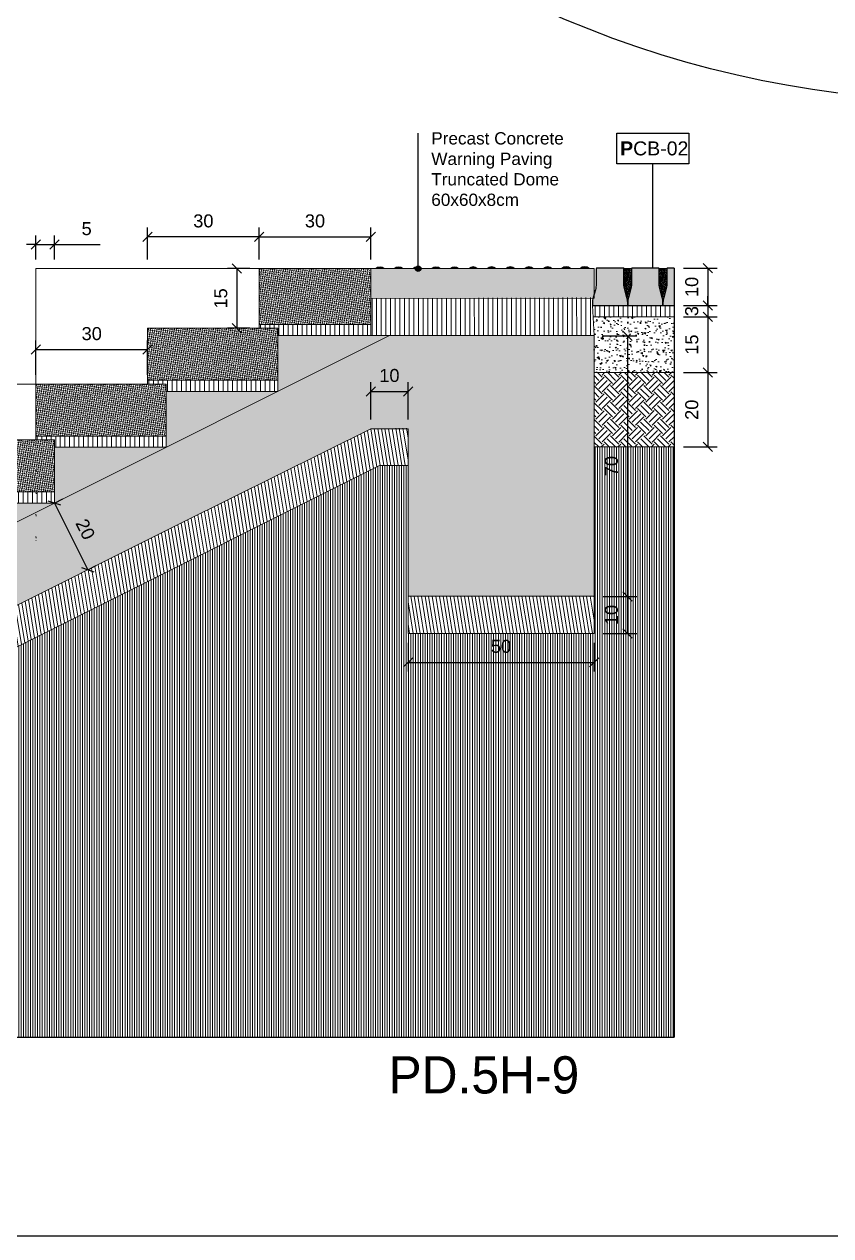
# Model space of a CAD drawing. Header units: metres. Extents: x -325 to 301, y -147 to 149.
# Drawn here: x 73.84 to 76.008, y 33.457 to 36.712 of the extents above; entities that cross this region are included whole.
import ezdxf

# ---------------------------------------------------------------- set-up
doc = ezdxf.new("R2010")
doc.units = ezdxf.units.M
doc.layers.get('Defpoints').update_dxf_attribs({"lineweight": 13})
doc.layers.add('-aux', color=50, linetype='Continuous', plot=False)
doc.layers.add('-AUX_MON', color=3, linetype='Continuous', plot=False)
for name, color, linetype, true_color in [('0-TX-1_25', 7, 'Continuous', 0x3f4f7f), ('3-TR-paviment fort', 7, 'Continuous', 0xd1d1d1), ('EIT_3 TR sorra', 7, 'Continuous', 0xd8ceb0)]:
    doc.layers.add(name, color=color, linetype=linetype, true_color=true_color)
for name, color, linetype, lineweight, true_color in [('03-TR-Paviment_05_Open Joint Precast Pavements', 7, 'Continuous', 5, 0xb3b3b3), ('03-TR-Paviment_08_Natural Stone Bleachers', 7, 'Continuous', 5, 0xafad9d), ('3-TR sorra granitica', 7, 'Continuous', 0, 0xf2dac9), ('3-TR tot_u', 7, 'Continuous', 5, 0x787878)]:
    doc.layers.add(name, color=color, linetype=linetype, lineweight=lineweight, true_color=true_color)
for name, color, linetype, lineweight in [('1-CM', 7, 'Continuous', 0), ('3-TR Formigó', 252, 'Continuous', 0), ('3-TR Seleccionat', 44, 'Continuous', 0), ('3-TR Tot-u', 37, 'Continuous', 0)]:
    doc.layers.add(name, color=color, linetype=linetype, lineweight=lineweight)
for name, color, linetype in [('1-L- kodolé', 7, 'Continuous'), ('1-SECCIÓ', 1, 'Continuous'), ('A-KEYPLAN_HATCH', 7, 'Continuous'), ('A_TEXT_2', 7, 'Continuous')]:
    doc.layers.add(name, color=color, linetype=linetype)
doc.styles.get("Standard").update_dxf_attribs({"font": 'arial.ttf'})
doc.styles.add('x-llegenda materials$0$ENGRAVERS', font='TT0586M.TTF')
doc.dimstyles.new('ISO-25', dxfattribs={"dimtxt": 0.1, "dimasz": 0.1, "dimexe": 0.1, "dimexo": 0.1, "dimgap": 0.1, "dimtad": 1, "dimdec": 0, "dimlfac": 100, "dimzin": 9, "dimtxsty": 'Standard', "dimblk": 'OBLIQUE', "dimcen": 0.1, "dimadec": 0, "dimazin": 0, "dimtfac": 1, "dimtdec": 0, "dimtmove": 0, "dimatfit": 3, "dimldrblk": 'OBLIQUE', "dimfxl": 1, "dimarcsym": 0})

# ---------------------------------------------------------------- blocks, each defined once
blk = doc.blocks.new('hatch keyplan 2')
at = {"layer": 'A-KEYPLAN_HATCH'}
blk.add_lwpolyline([(0, 0.00548), (0.01287, 0.00548), (0.01287, 0), (0, 0)], close=True, dxfattribs=at)
blk = doc.blocks.new('hatch keyplan')
at = {"layer": 'A-KEYPLAN_HATCH'}
blk.add_blockref('hatch keyplan 2', (1.43058, 0.85215), dxfattribs=at)
blk = doc.blocks.new('PCB03')
at = {"layer": 'A-KEYPLAN_HATCH'}
blk.add_blockref('hatch keyplan', (-1.42958, -0.85215), dxfattribs=at)
at = {"layer": 'A_TEXT_2', "insert": (0.0002, 0.00399), "char_height": 0.0025, "attachment_point": 1}
blk.add_mtext_dynamic_manual_height_columns('\\pi0.00139;{\\fArial|b1|i0|c0|p34;P}CB-02', width=0.0145619, gutter_width=0.015, heights=[0], dxfattribs=at)
blk = doc.blocks.new('_Oblique')
at = {"color": 0, "lineweight": -2}
blk.add_line((-0.5, -0.5), (0.5, 0.5), dxfattribs=at)
blk = doc.blocks.new('*D1959')
at = {"layer": '0-TX-1_25', "color": 0, "lineweight": -2, "transparency": 16777216}
for p, q in [((75.6116, 36.0559), (75.7019, 36.0559)), ((75.6769, 36.0559), (75.6769, 35.9559)), ((75.6116, 35.9559), (75.7019, 35.9559))]:
    blk.add_line(p, q, dxfattribs=at)
at = {"layer": 'Defpoints', "color": 0, "transparency": 16777216}
for p in [(75.5866, 36.0559), (75.5866, 35.9559), (75.6769, 35.9559)]:
    blk.add_point(p, dxfattribs=at)
at = {"layer": '0-TX-1_25', "color": 0, "lineweight": -2, "transparency": 16777216, "xscale": 0.025, "yscale": 0.025, "zscale": 0.025}
for p, rotation in [((75.6769, 36.0559), 90), ((75.6769, 35.9559), 270)]:
    blk.add_blockref('_Oblique', p, dxfattribs=dict(at, rotation=rotation))
at = {"layer": '0-TX-1_25', "color": 0, "transparency": 16777216, "insert": (75.6341, 36.0059), "char_height": 0.035, "attachment_point": 5, "rotation": 90}
blk.add_mtext('10', dxfattribs=at)
blk = doc.blocks.new('*D1960')
at = {"layer": '0-TX-1_25', "color": 0, "lineweight": -2, "transparency": 16777216}
for p, q in [((75.6769, 35.9559), (75.6769, 35.9809)), ((75.6116, 35.9559), (75.7019, 35.9559)), ((75.6769, 35.9559), (75.6769, 35.9259)), ((75.6116, 35.9259), (75.7019, 35.9259)), ((75.6769, 35.9259), (75.6769, 35.9009))]:
    blk.add_line(p, q, dxfattribs=at)
at = {"layer": 'Defpoints', "color": 0, "transparency": 16777216}
for p in [(75.5866, 35.9559), (75.5866, 35.9259), (75.6769, 35.9259)]:
    blk.add_point(p, dxfattribs=at)
at = {"layer": '0-TX-1_25', "color": 0, "lineweight": -2, "transparency": 16777216, "xscale": 0.025, "yscale": 0.025, "zscale": 0.025}
for p, rotation in [((75.6769, 35.9559), 270), ((75.6769, 35.9259), 90)]:
    blk.add_blockref('_Oblique', p, dxfattribs=dict(at, rotation=rotation))
at = {"layer": '0-TX-1_25', "color": 0, "transparency": 16777216, "insert": (75.634, 35.9409), "char_height": 0.035, "attachment_point": 5, "rotation": 90}
blk.add_mtext('3', dxfattribs=at)
blk = doc.blocks.new('*D1953')
at = {"layer": '0-TX-1_25', "color": 0, "lineweight": -2, "transparency": 16777216}
for p, q in [((75.6116, 35.9259), (75.7019, 35.9259)), ((75.6769, 35.9259), (75.6769, 35.7759)), ((75.6116, 35.7759), (75.7019, 35.7759))]:
    blk.add_line(p, q, dxfattribs=at)
at = {"layer": 'Defpoints', "color": 0, "transparency": 16777216}
for p in [(75.5866, 35.9259), (75.5866, 35.7759), (75.6769, 35.7759)]:
    blk.add_point(p, dxfattribs=at)
at = {"layer": '0-TX-1_25', "color": 0, "lineweight": -2, "transparency": 16777216, "xscale": 0.025, "yscale": 0.025, "zscale": 0.025}
for p, rotation in [((75.6769, 35.9259), 90), ((75.6769, 35.7759), 270)]:
    blk.add_blockref('_Oblique', p, dxfattribs=dict(at, rotation=rotation))
at = {"layer": '0-TX-1_25', "color": 0, "transparency": 16777216, "insert": (75.6341, 35.8509), "char_height": 0.035, "attachment_point": 5, "rotation": 90}
blk.add_mtext('15', dxfattribs=at)
blk = doc.blocks.new('*D1954')
at = {"layer": '0-TX-1_25', "color": 0, "lineweight": -2, "transparency": 16777216}
for p, q in [((75.6116, 35.7759), (75.7019, 35.7759)), ((75.6769, 35.7759), (75.6769, 35.5759)), ((75.6116, 35.5759), (75.7019, 35.5759))]:
    blk.add_line(p, q, dxfattribs=at)
at = {"layer": 'Defpoints', "color": 0, "transparency": 16777216}
for p in [(75.5866, 35.7759), (75.5866, 35.5759), (75.6769, 35.5759)]:
    blk.add_point(p, dxfattribs=at)
at = {"layer": '0-TX-1_25', "color": 0, "lineweight": -2, "transparency": 16777216, "xscale": 0.025, "yscale": 0.025, "zscale": 0.025}
for p, rotation in [((75.6769, 35.7759), 90), ((75.6769, 35.5759), 270)]:
    blk.add_blockref('_Oblique', p, dxfattribs=dict(at, rotation=rotation))
at = {"layer": '0-TX-1_25', "color": 0, "transparency": 16777216, "insert": (75.6341, 35.6759), "char_height": 0.035, "attachment_point": 5, "rotation": 90}
blk.add_mtext('20', dxfattribs=at)
blk = doc.blocks.new('*D1951')
at = {"layer": '0-TX-1_25', "color": 0, "lineweight": -2, "transparency": 16777216}
for p, q in [((73.8713, 36.08), (73.8713, 36.1445)), ((73.9211, 36.08), (73.9211, 36.1445)), ((73.8713, 36.1195), (73.8463, 36.1195)), ((73.8713, 36.1195), (73.9211, 36.1195)), ((73.9211, 36.1195), (74.0444, 36.1195))]:
    blk.add_line(p, q, dxfattribs=at)
at = {"layer": 'Defpoints', "color": 0, "transparency": 16777216}
for p in [(73.9211, 36.1195), (73.8713, 36.055), (73.9211, 36.055)]:
    blk.add_point(p, dxfattribs=at)
at = {"layer": '0-TX-1_25', "color": 0, "lineweight": -2, "transparency": 16777216, "xscale": 0.025, "yscale": 0.025, "zscale": 0.025}
blk.add_blockref('_Oblique', (73.8713, 36.1195), dxfattribs=at)
at = {"layer": '0-TX-1_25', "color": 0, "lineweight": -2, "transparency": 16777216, "xscale": 0.025, "yscale": 0.025, "zscale": 0.025, "rotation": 180}
blk.add_blockref('_Oblique', (73.9211, 36.1195), dxfattribs=at)
at = {"layer": '0-TX-1_25', "color": 0, "transparency": 16777216, "insert": (74.0077, 36.1623), "char_height": 0.035, "attachment_point": 5}
blk.add_mtext('5', dxfattribs=at)
blk = doc.blocks.new('*U1805')
at = {"layer": '3-TR-paviment fort'}
blk.add_hatch(color=256, dxfattribs=at).paths.add_polyline_path([(0.025, 0), (0.05, 0, 0.4)])
blk.add_lwpolyline([(0.025, 0), (0.05, 0)])
blk.add_arc((0.0375, -0.013125), 0.018125, 46.397181, 133.602819)
blk = doc.blocks.new('*U1806')
at = {"color": 0, "linetype": 'ByBlock', "lineweight": -2, "transparency": 16777216}
for p in [(0, 0.08), (0.05, 0.08), (0.1, 0.08), (0.15, 0.08), (0.2, 0.08), (0.25, 0.08), (0.3, 0.08), (0.35, 0.08), (0.4, 0.08), (0.45, 0.08), (0.5, 0.08), (0.55, 0.08)]:
    blk.add_blockref('*U1805', p, dxfattribs=at)
blk = doc.blocks.new('Warning Surface 600x600x80')
at = {"layer": '3-TR-paviment fort'}
blk.add_hatch(color=256, dxfattribs=at).paths.add_polyline_path([(0, 0.08), (0.6, 0.08), (0.6, 0), (0.0002, 0.0006)])
blk.add_lwpolyline([(0, 0.08), (0.6, 0.08)])
at = {"layer": '1-CM'}
blk.add_lwpolyline([(0.6, 0.08), (0, 0.08), (0, 0), (0.6, 0)], close=True, dxfattribs=at)
blk.add_blockref('*U1806', (-0.0125, 0))
blk = doc.blocks.new('POINT')
at = {"layer": '0-TX-1_25'}
h = blk.add_hatch(dxfattribs=at)
h.set_pattern_fill('ANGLE', color=256)
h.set_pattern_definition([(0, (-83.747, -12.726), (0, 6.985), [5.08, -1.905]), (90, (-83.747, -12.726), (-6.985, 4e-16), [5.08, -1.905])])
edge = h.paths.add_edge_path()
edge.add_arc((0, 0), 0.0075, 0, 360)
h = blk.add_hatch(color=256, dxfattribs=at)
h.dxf.hatch_style = 1
edge = h.paths.add_edge_path()
edge.add_arc((0, 0), 0.0075, 0, 360)
blk.add_circle((0, 0), 0.0075, dxfattribs=at)
blk = doc.blocks.new('*D1961')
at = {"layer": '0-TX-1_25', "color": 0, "lineweight": -2, "transparency": 16777216}
for p, q in [((73.8713, 35.77), (73.8713, 35.8624)), ((73.8713, 35.8374), (74.1714, 35.8374)), ((74.1714, 35.77), (74.1714, 35.8624))]:
    blk.add_line(p, q, dxfattribs=at)
at = {"layer": 'Defpoints', "color": 0, "transparency": 16777216}
for p in [(74.1714, 35.8374), (73.8713, 35.745), (74.1714, 35.745)]:
    blk.add_point(p, dxfattribs=at)
at = {"layer": '0-TX-1_25', "color": 0, "lineweight": -2, "transparency": 16777216, "xscale": 0.025, "yscale": 0.025, "zscale": 0.025, "rotation": 180}
blk.add_blockref('_Oblique', (73.8713, 35.8374), dxfattribs=at)
at = {"layer": '0-TX-1_25', "color": 0, "lineweight": -2, "transparency": 16777216, "xscale": 0.025, "yscale": 0.025, "zscale": 0.025}
blk.add_blockref('_Oblique', (74.1714, 35.8374), dxfattribs=at)
at = {"layer": '0-TX-1_25', "color": 0, "transparency": 16777216, "insert": (74.0214, 35.8803), "char_height": 0.035, "attachment_point": 5}
blk.add_mtext('30', dxfattribs=at)
blk = doc.blocks.new('*D1962')
at = {"layer": '0-TX-1_25', "color": 0, "lineweight": -2, "transparency": 16777216}
for p, q in [((74.4714, 36.08), (74.4714, 36.1652)), ((74.7714, 36.08), (74.7714, 36.1652)), ((74.4714, 36.1402), (74.7714, 36.1402))]:
    blk.add_line(p, q, dxfattribs=at)
at = {"layer": 'Defpoints', "color": 0, "transparency": 16777216}
for p in [(74.7714, 36.1402), (74.4714, 36.055), (74.7714, 36.055)]:
    blk.add_point(p, dxfattribs=at)
at = {"layer": '0-TX-1_25', "color": 0, "lineweight": -2, "transparency": 16777216, "xscale": 0.025, "yscale": 0.025, "zscale": 0.025, "rotation": 180}
blk.add_blockref('_Oblique', (74.4714, 36.1402), dxfattribs=at)
at = {"layer": '0-TX-1_25', "color": 0, "lineweight": -2, "transparency": 16777216, "xscale": 0.025, "yscale": 0.025, "zscale": 0.025}
blk.add_blockref('_Oblique', (74.7714, 36.1402), dxfattribs=at)
at = {"layer": '0-TX-1_25', "color": 0, "transparency": 16777216, "insert": (74.6214, 36.1831), "char_height": 0.035, "attachment_point": 5}
blk.add_mtext('30', dxfattribs=at)
blk = doc.blocks.new('*D1963')
at = {"layer": '0-TX-1_25', "color": 0, "lineweight": -2, "transparency": 16777216}
for p, q in [((74.4464, 36.055), (74.3861, 36.055)), ((74.4111, 36.055), (74.4111, 35.895)), ((74.4464, 35.895), (74.3861, 35.895))]:
    blk.add_line(p, q, dxfattribs=at)
at = {"layer": 'Defpoints', "color": 0, "transparency": 16777216}
for p in [(74.4714, 36.055), (74.4111, 35.895), (74.4714, 35.895)]:
    blk.add_point(p, dxfattribs=at)
at = {"layer": '0-TX-1_25', "color": 0, "lineweight": -2, "transparency": 16777216, "xscale": 0.025, "yscale": 0.025, "zscale": 0.025}
for p, rotation in [((74.4111, 36.055), 90), ((74.4111, 35.895), 270)]:
    blk.add_blockref('_Oblique', p, dxfattribs=dict(at, rotation=rotation))
at = {"layer": '0-TX-1_25', "color": 0, "transparency": 16777216, "insert": (74.3682, 35.975), "char_height": 0.035, "attachment_point": 5, "rotation": 90}
blk.add_mtext('15', dxfattribs=at)
blk = doc.blocks.new('*D1964')
at = {"layer": '0-TX-1_25', "color": 0, "lineweight": -2, "transparency": 16777216}
for p, q in [((74.1714, 36.08), (74.1714, 36.1652)), ((74.4714, 36.08), (74.4714, 36.1652)), ((74.4714, 36.1402), (74.1714, 36.1402))]:
    blk.add_line(p, q, dxfattribs=at)
at = {"layer": 'Defpoints', "color": 0, "transparency": 16777216}
for p in [(74.1714, 36.1402), (74.1714, 36.055), (74.4714, 36.055)]:
    blk.add_point(p, dxfattribs=at)
at = {"layer": '0-TX-1_25', "color": 0, "lineweight": -2, "transparency": 16777216, "xscale": 0.025, "yscale": 0.025, "zscale": 0.025, "rotation": 180}
blk.add_blockref('_Oblique', (74.1714, 36.1402), dxfattribs=at)
at = {"layer": '0-TX-1_25', "color": 0, "lineweight": -2, "transparency": 16777216, "xscale": 0.025, "yscale": 0.025, "zscale": 0.025}
blk.add_blockref('_Oblique', (74.4714, 36.1402), dxfattribs=at)
at = {"layer": '0-TX-1_25', "color": 0, "transparency": 16777216, "insert": (74.3214, 36.1831), "char_height": 0.035, "attachment_point": 5}
blk.add_mtext('30', dxfattribs=at)
blk = doc.blocks.new('*D1983')
at = {"layer": '0-TX-1_25', "color": 0, "lineweight": -2, "transparency": 16777216}
for p, q in [((73.9213, 35.425), (73.9437, 35.4362)), ((73.9213, 35.425), (74.0107, 35.2462)), ((74.0107, 35.2462), (74.0331, 35.2573))]:
    blk.add_line(p, q, dxfattribs=at)
at = {"layer": 'Defpoints', "color": 0, "transparency": 16777216}
for p in [(73.9213, 35.425), (74.0107, 35.2462), (74.0107, 35.2462)]:
    blk.add_point(p, dxfattribs=at)
at = {"layer": '0-TX-1_25', "color": 0, "lineweight": -2, "transparency": 16777216, "xscale": 0.025, "yscale": 0.025, "zscale": 0.025}
for p, rotation in [((73.9213, 35.425), 116.5632116848499), ((74.0107, 35.2462), 296.5632116848499)]:
    blk.add_blockref('_Oblique', p, dxfattribs=dict(at, rotation=rotation))
at = {"layer": '0-TX-1_25', "color": 0, "transparency": 16777216, "insert": (74.0043, 35.3548), "char_height": 0.035, "attachment_point": 5, "rotation": 296.5632}
blk.add_mtext('20', dxfattribs=at)
blk = doc.blocks.new('*D2983')
at = {"layer": '0-TX-1_25', "color": 0, "lineweight": -2, "transparency": 16777216}
for p, q in [((74.8714, 35.05), (74.8714, 34.9723)), ((75.3714, 35.05), (75.3714, 34.9723)), ((74.8714, 34.9973), (75.3714, 34.9973))]:
    blk.add_line(p, q, dxfattribs=at)
at = {"layer": 'Defpoints', "color": 0, "transparency": 16777216}
for p in [(74.8714, 35.075), (75.3714, 35.075), (75.3714, 34.9973)]:
    blk.add_point(p, dxfattribs=at)
at = {"layer": '0-TX-1_25', "color": 0, "lineweight": -2, "transparency": 16777216, "xscale": 0.025, "yscale": 0.025, "zscale": 0.025, "rotation": 180}
blk.add_blockref('_Oblique', (74.8714, 34.9973), dxfattribs=at)
at = {"layer": '0-TX-1_25', "color": 0, "lineweight": -2, "transparency": 16777216, "xscale": 0.025, "yscale": 0.025, "zscale": 0.025}
blk.add_blockref('_Oblique', (75.3714, 34.9973), dxfattribs=at)
at = {"layer": '0-TX-1_25', "color": 0, "transparency": 16777216, "insert": (75.1214, 35.0402), "char_height": 0.035, "attachment_point": 5}
blk.add_mtext('50', dxfattribs=at)
blk = doc.blocks.new('*D2984')
at = {"layer": '0-TX-1_25', "color": 0, "lineweight": -2, "transparency": 16777216}
for p, q in [((75.3964, 35.8745), (75.4859, 35.8745)), ((75.4609, 35.8745), (75.4609, 35.1745)), ((75.3961, 35.1745), (75.4859, 35.1745))]:
    blk.add_line(p, q, dxfattribs=at)
at = {"layer": 'Defpoints', "color": 0, "transparency": 16777216}
for p in [(75.3714, 35.8745), (75.3711, 35.1745), (75.4609, 35.1745)]:
    blk.add_point(p, dxfattribs=at)
at = {"layer": '0-TX-1_25', "color": 0, "lineweight": -2, "transparency": 16777216, "xscale": 0.025, "yscale": 0.025, "zscale": 0.025}
for p, rotation in [((75.4609, 35.8745), 90), ((75.4609, 35.1745), 270)]:
    blk.add_blockref('_Oblique', p, dxfattribs=dict(at, rotation=rotation))
at = {"layer": '0-TX-1_25', "color": 0, "transparency": 16777216, "insert": (75.4181, 35.5245), "char_height": 0.035, "attachment_point": 5, "rotation": 90}
blk.add_mtext('70', dxfattribs=at)
blk = doc.blocks.new('*D2985')
at = {"layer": '0-TX-1_25', "color": 0, "lineweight": -2, "transparency": 16777216}
for p, q in [((75.3961, 35.1745), (75.4859, 35.1745)), ((75.4609, 35.1745), (75.4609, 35.0745)), ((75.3961, 35.0745), (75.4859, 35.0745))]:
    blk.add_line(p, q, dxfattribs=at)
at = {"layer": 'Defpoints', "color": 0, "transparency": 16777216}
for p in [(75.3711, 35.1745), (75.3711, 35.0745), (75.4609, 35.0745)]:
    blk.add_point(p, dxfattribs=at)
at = {"layer": '0-TX-1_25', "color": 0, "lineweight": -2, "transparency": 16777216, "xscale": 0.025, "yscale": 0.025, "zscale": 0.025}
for p, rotation in [((75.4609, 35.1745), 90), ((75.4609, 35.0745), 270)]:
    blk.add_blockref('_Oblique', p, dxfattribs=dict(at, rotation=rotation))
at = {"layer": '0-TX-1_25', "color": 0, "transparency": 16777216, "insert": (75.4181, 35.1245), "char_height": 0.035, "attachment_point": 5, "rotation": 90}
blk.add_mtext('10', dxfattribs=at)
blk = doc.blocks.new('*D2986')
at = {"layer": '0-TX-1_25', "color": 0, "lineweight": -2, "transparency": 16777216}
for p, q in [((74.7714, 35.65), (74.7714, 35.7499)), ((74.8714, 35.65), (74.8714, 35.7499)), ((74.7714, 35.7249), (74.8714, 35.7249))]:
    blk.add_line(p, q, dxfattribs=at)
at = {"layer": 'Defpoints', "color": 0, "transparency": 16777216}
for p in [(74.8714, 35.7249), (74.7714, 35.625), (74.8714, 35.625)]:
    blk.add_point(p, dxfattribs=at)
at = {"layer": '0-TX-1_25', "color": 0, "lineweight": -2, "transparency": 16777216, "xscale": 0.025, "yscale": 0.025, "zscale": 0.025, "rotation": 180}
blk.add_blockref('_Oblique', (74.7714, 35.7249), dxfattribs=at)
at = {"layer": '0-TX-1_25', "color": 0, "lineweight": -2, "transparency": 16777216, "xscale": 0.025, "yscale": 0.025, "zscale": 0.025}
blk.add_blockref('_Oblique', (74.8714, 35.7249), dxfattribs=at)
at = {"layer": '0-TX-1_25', "color": 0, "transparency": 16777216, "insert": (74.8214, 35.7678), "char_height": 0.035, "attachment_point": 5}
blk.add_mtext('10', dxfattribs=at)

msp = doc.modelspace()

# ---------------------------------------------------------------- hatches: boundary and pattern name
at = {"layer": '03-TR-Paviment_05_Open Joint Precast Pavements'}
h = msp.add_hatch(color=256, dxfattribs=at)
h.dxf.hatch_style = 1
edge = h.paths.add_edge_path()
edge.add_line((75.462, 35.9559), (75.462, 35.964))
edge.add_arc((75.4136, 35.964), 0.0484, 0, 15.999)
edge.add_line((75.4601, 35.9774), (75.4541, 35.9981))
edge.add_arc((75.5091, 36.0139), 0.0571, 180, 195.999, ccw=False)
edge.add_line((75.4519, 36.0139), (75.4519, 36.055))
edge.add_line((75.4519, 36.055), (75.4511, 36.055))
edge.add_line((75.4511, 36.055), (75.4511, 36.0559))
edge.add_line((75.4511, 36.0559), (75.3778, 36.0559))
edge.add_line((75.3778, 36.0559), (75.3778, 36.055))
edge.add_line((75.3778, 36.055), (75.377, 36.055))
edge.add_line((75.377, 36.055), (75.377, 36.0139))
edge.add_arc((75.3199, 36.0139), 0.0571, -15.999, 0, ccw=False)
edge.add_line((75.3748, 35.9981), (75.3689, 35.9774))
edge.add_arc((75.4154, 35.964), 0.0484, 164.001, 180)
edge.add_line((75.367, 35.964), (75.367, 35.9559))
edge.add_line((75.367, 35.9559), (75.462, 35.9559))
h = msp.add_hatch(color=256, dxfattribs=at)
h.dxf.hatch_style = 1
edge = h.paths.add_edge_path()
edge.add_line((75.5566, 35.9559), (75.5566, 35.964))
edge.add_arc((75.5082, 35.964), 0.0484, 0, 15.999)
edge.add_line((75.5548, 35.9774), (75.5488, 35.9981))
edge.add_arc((75.6037, 36.0139), 0.0571, 180, 195.999, ccw=False)
edge.add_line((75.5466, 36.0139), (75.5466, 36.055))
edge.add_line((75.5466, 36.055), (75.5458, 36.055))
edge.add_line((75.5458, 36.055), (75.5458, 36.0559))
edge.add_line((75.5458, 36.0559), (75.4725, 36.0559))
edge.add_line((75.4725, 36.0559), (75.4725, 36.055))
edge.add_line((75.4725, 36.055), (75.4717, 36.055))
edge.add_line((75.4717, 36.055), (75.4717, 36.0139))
edge.add_arc((75.4146, 36.0139), 0.0571, -15.999, 0, ccw=False)
edge.add_line((75.4695, 35.9981), (75.4635, 35.9774))
edge.add_arc((75.5101, 35.964), 0.0484, 164.001, 180)
edge.add_line((75.4617, 35.964), (75.4617, 35.9559))
edge.add_line((75.4617, 35.9559), (75.5566, 35.9559))
h = msp.add_hatch(color=256, dxfattribs=at)
h.dxf.hatch_style = 1
edge = h.paths.add_edge_path()
edge.add_line((75.5866, 35.9559), (75.5866, 36.0559))
edge.add_line((75.5866, 36.0559), (75.5675, 36.0559))
edge.add_line((75.5675, 36.0559), (75.5675, 36.055))
edge.add_line((75.5675, 36.055), (75.5667, 36.055))
edge.add_line((75.5667, 36.055), (75.5667, 36.0139))
edge.add_arc((75.5095, 36.0139), 0.0571, -15.999, 0, ccw=False)
edge.add_line((75.5645, 35.9981), (75.5585, 35.9774))
edge.add_arc((75.6051, 35.9641), 0.0484, 164.001, 180)
edge.add_line((75.5566, 35.9641), (75.5566, 35.9559))
edge.add_line((75.5566, 35.9559), (75.5866, 35.9559))
at = {"layer": '03-TR-Paviment_08_Natural Stone Bleachers'}
h = msp.add_hatch(dxfattribs=at)
h.set_pattern_fill('DASH', color=256, scale=0.0011, angle=233, style=0, double=1)
h.set_pattern_definition([(233, (10.2367467, -16.611017), (0.00068739555, -0.00489107349), [0.0034925, -0.0034925])])
h.paths.add_polyline_path([(74.4714, 35.905), (74.7714, 35.905), (74.7714, 36.055), (74.4714, 36.055)])
h = msp.add_hatch(dxfattribs=at)
h.set_pattern_fill('DASH', color=256, scale=0.0011, angle=233, style=0, double=1)
h.set_pattern_definition([(233, (9.9367467, -16.7566806), (0.00068739555, -0.00489107349), [0.0034925, -0.0034925])])
h.paths.add_polyline_path([(74.1714, 35.755), (74.5214, 35.755), (74.5214, 35.895), (74.1714, 35.895)])
h = msp.add_hatch(dxfattribs=at)
h.set_pattern_fill('DASH', color=256, scale=0.0011, angle=233, style=0, double=1)
h.set_pattern_definition([(233, (9.6366022, -16.9066806), (0.00068739555, -0.00489107349), [0.0034925, -0.0034925])])
h.paths.add_polyline_path([(73.8713, 35.605), (74.2213, 35.605), (74.2213, 35.745), (73.8713, 35.745)])
h = msp.add_hatch(dxfattribs=at)
h.set_pattern_fill('DASH', color=256, scale=0.0011, angle=233, style=0, double=1)
h.set_pattern_definition([(233, (9.3366022, -17.0566806), (0.00068739555, -0.00489107349), [0.0034925, -0.0034925])])
h.paths.add_polyline_path([(73.5713, 35.455), (73.9213, 35.455), (73.9213, 35.595), (73.5713, 35.595)])
at = {"layer": '3-TR Formigó'}
h = msp.add_hatch(dxfattribs=at)
h.set_pattern_fill('ANSI31', color=256, scale=0.003, angle=234.1752)
h.set_pattern_definition([(279.175244, (-135.800738, -9.211241), (0.00940313004, 0.0015188056), [])])
h.paths.add_polyline_path([(74.7714, 35.625), (73.1613, 34.8215), (73.1613, 34.7097), (74.795, 35.5265), (74.8714, 35.5265), (74.8714, 35.6265)])
h = msp.add_hatch(dxfattribs=at)
h.set_pattern_fill('ANSI31', color=256, scale=0.003, angle=234.1752)
h.set_pattern_definition([(279.175244, (-134.916996, -8.535601), (0.00940313004, 0.0015188056), [])])
h.paths.add_polyline_path([(73.8721, 35.325), (73.8721, 35.575), (73.8713, 35.575), (73.8713, 35.325)])
h = msp.add_hatch(dxfattribs=at)
h.set_pattern_fill('ANSI31', color=256, scale=0.003, angle=234.1752)
h.set_pattern_definition([(279.175244, (-134.337523, -8.795175), (0.00940313004, 0.0015188056), [])])
h.paths.add_polyline_path([(75.3714, 35.175), (74.8714, 35.175), (74.8714, 35.075), (75.3714, 35.075)])
at = {"layer": '3-TR Seleccionat'}
h = msp.add_hatch(dxfattribs=at)
h.set_pattern_fill('ANSI31', color=256, scale=0.002, angle=225)
h.paths.add_polyline_path([(75.3714, 35.5759), (75.3714, 35.075), (74.8714, 35.075), (74.8714, 35.5265), (74.795, 35.5265), (73.1613, 34.7097), (73.1613, 34.065), (72.6613, 34.065), (72.6613, 34.665), (72.5866, 34.665), (72.5866, 33.9904), (75.5866, 33.9904), (75.5866, 35.5759)])
at = {"layer": '3-TR sorra granitica'}
h = msp.add_hatch(dxfattribs=at)
h.set_pattern_fill('LINE', color=256, scale=0.1, angle=54.368, style=0)
h.set_pattern_definition([(90.014497, (99.734433, 244.116687), (-0.0124999996, -3.1627e-06), [])])
h.paths.add_polyline_path([(75.6369, 35.9547), (75.6363, 35.9255), (75.6366, 35.9259), (75.6366, 35.9559)])
h.paths.add_polyline_path([(75.5866, 35.9259), (75.5866, 35.9549), (75.367, 35.9559), (75.3689, 35.9774), (74.7715, 35.975), (74.7714, 35.875), (75.3689, 35.875), (75.3687, 35.9259), (75.551, 35.9259)])
h = msp.add_hatch(dxfattribs=at)
h.set_pattern_fill('LINE', color=256, scale=0.1, angle=54.368, style=0)
h.set_pattern_definition([(90.014497, (99.634433, 244.080847), (-0.0124999996, -3.1627e-06), [])])
h.paths.add_polyline_path([(74.6813, 35.875), (74.6813, 35.905), (74.4711, 35.905), (74.4714, 35.905), (74.4712, 35.895), (74.5211, 35.895), (74.5211, 35.875)])
h.paths.add_polyline_path([(74.7714, 35.9048), (74.6775, 35.905), (74.681, 35.8754), (74.7714, 35.8752)])
h = msp.add_hatch(dxfattribs=at)
h.set_pattern_fill('LINE', color=256, scale=0.1, angle=54.368, style=0)
h.set_pattern_definition([(90.014497, (99.334578, 243.930847), (-0.0124999996, -3.1627e-06), [])])
h.paths.add_polyline_path([(74.3814, 35.725), (74.3814, 35.755), (74.1713, 35.755), (74.1715, 35.755), (74.1714, 35.745), (74.2213, 35.745), (74.2213, 35.725)])
h.paths.add_polyline_path([(74.5214, 35.7548), (74.3776, 35.755), (74.3811, 35.7254), (74.5214, 35.7252)])
h = msp.add_hatch(dxfattribs=at)
h.set_pattern_fill('LINE', color=256, scale=0.1, angle=54.368, style=0)
h.set_pattern_definition([(90.014497, (99.034289, 243.780847), (-0.0124999996, -3.1627e-06), [])])
h.paths.add_polyline_path([(74.0811, 35.575), (74.0811, 35.605), (73.871, 35.605), (73.8712, 35.605), (73.8711, 35.595), (73.921, 35.595), (73.921, 35.575)])
h.paths.add_polyline_path([(74.2211, 35.6048), (74.0774, 35.605), (74.0809, 35.5754), (74.2211, 35.5752)])
h = msp.add_hatch(dxfattribs=at)
h.set_pattern_fill('LINE', color=256, scale=0.1, angle=54.368, style=0)
h.set_pattern_definition([(90.014497, (98.734433, 243.630847), (-0.0124999996, -3.1627e-06), [])])
h.paths.add_polyline_path([(73.7813, 35.425), (73.7813, 35.455), (73.5711, 35.455), (73.5714, 35.455), (73.5712, 35.445), (73.6211, 35.445), (73.6211, 35.425)])
h.paths.add_polyline_path([(73.9213, 35.4548), (73.7775, 35.455), (73.781, 35.4254), (73.9213, 35.4252)])
at = {"layer": '3-TR Tot-u'}
h = msp.add_hatch(dxfattribs=at)
h.set_pattern_fill('EARTH', color=256, scale=0.005, angle=-80.8248, style=0)
h.set_pattern_definition([(44.999999995, (-269457.206134, 738598.70365), (3.8e-12, 0.0449012806053), [0.03175, -0.03175]), (44.999999995, (-269457.214553, 738598.71207), (3.8e-12, 0.0449012806053), [0.03175, -0.03175]), (44.999999995, (-269457.222972, 738598.720488), (3.8e-12, 0.0449012806053), [0.03175, -0.03175]), (134.999999995, (-269457.222972, 738598.7261), (-0.0449012806053, 3.8e-12), [0.03175, -0.03175]), (134.999999995, (-269457.214553, 738598.73452), (-0.0449012806053, 3.8e-12), [0.03175, -0.03175]), (134.999999995, (-269457.206134, 738598.74294), (-0.0449012806053, 3.8e-12), [0.03175, -0.03175])])
h.paths.add_polyline_path([(75.3715, 35.7759), (75.3715, 35.5759), (75.5866, 35.5759), (75.5866, 35.7759)])
at = {"layer": '3-TR tot_u'}
h = msp.add_hatch(dxfattribs=at)
h.set_pattern_fill('AR-CONC', color=256, scale=0.0002, angle=90.2664)
h.set_pattern_definition([(140.266414, (49.211258, -32.557568), (0.003018359, 0.036451363), [0.00381, -0.04191]), (85.266414, (49.211258, -32.557568), (-0.038178181, -0.007226283), [0.003048, -0.033528117]), (190.71786, (49.21151, -32.55453), (-0.035159821, 0.02922508), [0.003238002, -0.035618049]), (136.450614, (49.201098, -32.557615), (0.008156283, 0.05425432), [0.005715, -0.062865]), (186.90197, (49.20178, -32.553094), (-0.049705466, 0.047250218), [0.004857005, -0.05342712]), (81.450565, (49.2011, -32.557615), (-0.049705466, 0.047250218), [0.004571993, -0.050291946]), (111.266414, (49.203614, -32.552523), (0.020311824, 0.030417653), [0.00381, -0.04191]), (56.266414, (49.203614, -32.552523), (-0.036894668, 0.012188985), [0.003048, -0.033528]), (161.71786, (49.205307, -32.54999), (-0.016582845, 0.042606638), [0.003238002, -0.035617988]), (127.766414, (49.211258, -32.557568), (-0.0169136972, 0.0005390813), [0, -0.0331216, 0, -0.034036, 0, -0.033655]), (97.766414, (49.211258, -32.557568), (-0.020098038, 0.0132706243), [0, -0.0194056, 0, -0.0323596, 0, -0.012827]), (57.766414, (49.21131, -32.568896), (0.0010196429, 0.0271231534), [0, -0.0127, 0, -0.039624, 0, -0.052578]), (47.766414, (49.211334, -32.573976), (-0.005222997, 0.0296018704), [0, -0.01651, 0, -0.0263144, 0, -0.037338])])
h.paths.add_polyline_path([(75.3715, 35.875), (75.3715, 35.7759), (75.5866, 35.7759), (75.5866, 35.9259), (75.3687, 35.9259)])
h = msp.add_hatch(dxfattribs=at)
h.set_pattern_fill('AR-CONC', color=256, scale=0.00025, angle=90.2657)
h.set_pattern_definition([(140.265705, (3.76084, -4.337757), (0.003773512, 0.045564157), [0.0047625, -0.0523875]), (85.265705, (3.76084, -4.337757), (-0.047722838, -0.009032263), [0.00381, -0.041910146]), (190.71715, (3.761156, -4.33396), (-0.043949324, 0.036531893), [0.004047502, -0.04452256]), (136.449905, (3.74814, -4.337816), (0.010196192, 0.067817773), [0.00714375, -0.07858125]), (186.90126, (3.74899, -4.332164), (-0.0621311, 0.05906354), [0.006071256, -0.0667839]), (81.44986, (3.74814, -4.337816), (-0.0621311, 0.05906354), [0.00571499, -0.062864933]), (111.265705, (3.751287, -4.33145), (0.02539025, 0.038021752), [0.0047625, -0.0523875]), (56.265705, (3.751287, -4.33145), (-0.046118147, 0.015236802), [0.00381, -0.04191]), (161.71715, (3.753403, -4.328283), (-0.020727897, 0.053258554), [0.004047502, -0.044522484]), (127.765705, (3.760842, -4.337757), (-0.0211421132, 0.0006741133), [0, -0.041402, 0, -0.042545, 0, -0.04206875]), (97.765705, (3.760842, -4.337757), (-0.025122342, 0.016588591), [0, -0.024257, 0, -0.0404495, 0, -0.01603375]), (57.765705, (3.760907, -4.351917), (0.001274973, 0.033903926), [0, -0.015875, 0, -0.04953, 0, -0.0657225]), (47.765705, (3.760937, -4.358267), (-0.006528289, 0.037002419), [0, -0.0206375, 0, -0.032893, 0, -0.0466725])])
h.paths.add_polyline_path([(74.2684, 35.375), (74.7714, 35.625), (74.8714, 35.6265), (74.8714, 35.175), (75.3714, 35.175), (75.3715, 35.875), (74.7714, 35.875), (74.5214, 35.875), (74.5214, 35.725), (74.2214, 35.725), (74.2212, 35.575), (73.921, 35.575), (73.9213, 35.425), (73.6211, 35.425), (73.6211, 35.275), (73.321, 35.275), (73.3211, 35.125), (72.9613, 35.125), (72.9613, 34.9451), (72.9613, 34.865), (72.6613, 34.865), (72.6613, 34.165), (73.1613, 34.165), (73.1613, 34.8215)])
at = {"layer": 'EIT_3 TR sorra'}
h = msp.add_hatch(dxfattribs=at)
h.set_pattern_fill('ANSI36', color=256, scale=0.001075, angle=-0.5675, style=0, double=1)
h.set_pattern_definition([(44.4325457, (50.7897517, -34.2610043), (0.00187572522, 0.00661871837), [0.0085328125, -0.0017065625, 0, -0.0017065625])])
edge = h.paths.add_edge_path()
edge.add_line((75.4617, 35.9559), (75.4617, 35.964))
edge.add_arc((75.4133, 35.964), 0.0484, 360, 375.999)
edge.add_line((75.4598, 35.9774), (75.4538, 35.9981))
edge.add_arc((75.5088, 36.0139), 0.0571, 180, 195.999, ccw=False)
edge.add_line((75.4516, 36.0139), (75.4516, 36.055))
edge.add_line((75.4516, 36.055), (75.4717, 36.055))
edge.add_line((75.4717, 36.055), (75.4717, 36.0139))
edge.add_arc((75.4146, 36.0139), 0.0571, -15.999, 0, ccw=False)
edge.add_line((75.4695, 35.9981), (75.4635, 35.9774))
edge.add_arc((75.5101, 35.964), 0.0484, 164.001, 180)
edge.add_line((75.4617, 35.964), (75.4617, 35.9559))
h = msp.add_hatch(dxfattribs=at)
h.set_pattern_fill('ANSI36', color=256, scale=0.001075, angle=-0.5675, style=0, double=1)
h.set_pattern_definition([(44.4325457, (50.8847148, -34.2610043), (0.00187572522, 0.00661871837), [0.0085328125, -0.0017065625, 0, -0.0017065625])])
edge = h.paths.add_edge_path()
edge.add_line((75.5566, 35.9559), (75.5566, 35.964))
edge.add_arc((75.5082, 35.964), 0.0484, 360, 375.999)
edge.add_line((75.5548, 35.9774), (75.5488, 35.9981))
edge.add_arc((75.6037, 36.0139), 0.0571, 180, 195.999, ccw=False)
edge.add_line((75.5466, 36.0139), (75.5466, 36.055))
edge.add_line((75.5466, 36.055), (75.5667, 36.055))
edge.add_line((75.5667, 36.055), (75.5667, 36.0139))
edge.add_arc((75.5095, 36.0139), 0.0571, -15.999, 0, ccw=False)
edge.add_line((75.5645, 35.9981), (75.5585, 35.9774))
edge.add_arc((75.6051, 35.964), 0.0484, 164.001, 180)
edge.add_line((75.5566, 35.964), (75.5566, 35.9559))

# ---------------------------------------------------------------- linework, layer by layer
at = {"layer": '-aux'}
for points in [[(75.4617, 35.9559), (75.4617, 35.9559), (75.4617, 35.964, 0.069923), (75.4598, 35.9774), (75.4538, 35.9981, -0.069923), (75.4516, 36.0139), (75.4516, 36.055), (75.4717, 36.055), (75.4717, 36.0139, -0.069923), (75.4695, 35.9981), (75.4635, 35.9774, 0.069923), (75.4617, 35.964), (75.4617, 35.9559), (75.4617, 35.9559)], [(75.5566, 35.9559), (75.5566, 35.9559), (75.5566, 35.964, 0.069923), (75.5548, 35.9774), (75.5488, 35.9981, -0.069923), (75.5466, 36.0139), (75.5466, 36.055), (75.5667, 36.055), (75.5667, 36.0139, -0.069923), (75.5645, 35.9981), (75.5585, 35.9774, 0.069923), (75.5566, 35.964), (75.5566, 35.9559), (75.5566, 35.9559)]]:
    msp.add_lwpolyline(points, format="xyb", dxfattribs=at)
for points in [[(72.5866, 33.9904), (75.5866, 33.9904)], [(12.2345, 33.4567), (142.2345, 33.4567)]]:
    msp.add_lwpolyline(points, dxfattribs=at)
at = {"layer": '-AUX_MON'}
msp.add_circle((76.3843, 39.3031), 2.7993, dxfattribs=at)
at = {"layer": '0-TX-1_25'}
for points in [[(74.8985, 36.0595), (74.8983, 36.4191)], [(75.5292, 36.0559), (75.5292, 36.337)]]:
    msp.add_lwpolyline(points, dxfattribs=at)
at = {"layer": '1-CM'}
for points in [[(73.8713, 35.745), (73.8713, 36.055), (74.4714, 36.055)], [(75.3715, 35.875), (75.367, 35.9559)], [(75.3687, 35.9259), (75.5866, 35.9259)], [(73.1613, 34.165), (72.6613, 34.165), (72.6613, 34.865), (72.9613, 34.865), (72.9613, 34.9451), (72.9613, 35.125), (73.3211, 35.125), (73.321, 35.275), (73.6211, 35.275), (73.6211, 35.425), (73.9213, 35.425), (73.921, 35.575), (74.2212, 35.575), (74.2214, 35.725), (74.5214, 35.725), (74.5214, 35.875), (75.3715, 35.875), (75.3715, 35.175)], [(74.7714, 35.875), (74.8215, 35.875), (75.3715, 35.875), (75.3715, 35.175)], [(75.5866, 35.7759), (75.3715, 35.7759)], [(73.2711, 35.445), (73.2711, 35.745), (73.8713, 35.745)], [(74.7714, 35.625), (74.2684, 35.375), (73.1613, 34.8215), (73.1613, 34.165)], [(74.7714, 35.625), (74.8714, 35.625), (74.8714, 35.175)], [(75.5866, 35.5759), (75.3715, 35.5759)], [(73.1613, 34.7097), (74.795, 35.5265), (74.8714, 35.5265)], [(73.8713, 35.325), (73.8721, 35.325)], [(74.8714, 35.175), (74.8714, 35.075), (75.3714, 35.075), (75.3714, 35.175)], [(74.8714, 35.175), (75.3715, 35.175)]]:
    msp.add_lwpolyline(points, dxfattribs=at)
for points in [[(74.4714, 36.055), (74.7714, 36.055), (74.7714, 35.905), (74.4714, 35.905)], [(74.7714, 35.905), (74.7714, 35.875), (74.5211, 35.875), (74.5211, 35.895), (74.4713, 35.895), (74.4713, 35.905)], [(74.1714, 35.895), (74.5214, 35.895), (74.5214, 35.755), (74.1714, 35.755)], [(73.8713, 35.745), (74.2213, 35.745), (74.2213, 35.605), (73.8713, 35.605)], [(74.5214, 35.755), (74.5214, 35.725), (74.2213, 35.725), (74.2213, 35.745), (74.1714, 35.745), (74.1714, 35.755)], [(73.5713, 35.595), (73.9213, 35.595), (73.9213, 35.455), (73.5713, 35.455)], [(73.9213, 35.605), (73.8713, 35.605), (73.8711, 35.595), (73.9213, 35.595), (73.9213, 35.575), (74.2211, 35.575), (74.2211, 35.605)], [(74.2211, 35.605), (74.2211, 35.575), (73.921, 35.575), (73.921, 35.595), (73.8711, 35.595), (73.8711, 35.605)], [(73.9213, 35.455), (73.9213, 35.425), (73.6211, 35.425), (73.6211, 35.445), (73.5713, 35.445), (73.5713, 35.455)]]:
    msp.add_lwpolyline(points, close=True, dxfattribs=at)
at = {"layer": '1-CM', "color": 251, "true_color": 0x636466}
msp.add_lwpolyline([(72.9613, 34.9451), (74.8215, 35.875)], dxfattribs=at)
at = {"layer": '1-L- kodolé'}
for points in [[(75.462, 35.9559), (75.462, 35.964, 0.069923), (75.4601, 35.9774), (75.4541, 35.9981, -0.069923), (75.4519, 36.0139), (75.4519, 36.055), (75.4511, 36.055), (75.4511, 36.0559), (75.3778, 36.0559), (75.3778, 36.055), (75.377, 36.055), (75.377, 36.0139, -0.069923), (75.3748, 35.9981), (75.3689, 35.9774, 0.069923), (75.367, 35.964), (75.367, 35.9559)], [(75.5566, 35.9559), (75.5566, 35.964, 0.069923), (75.5548, 35.9774), (75.5488, 35.9981, -0.069923), (75.5466, 36.0139), (75.5466, 36.055), (75.5458, 36.055), (75.5458, 36.0559), (75.4725, 36.0559), (75.4725, 36.055), (75.4717, 36.055), (75.4717, 36.0139, -0.069923), (75.4695, 35.9981), (75.4635, 35.9774, 0.069923), (75.4617, 35.964), (75.4617, 35.9559)]]:
    msp.add_lwpolyline(points, format="xyb", close=True, dxfattribs=at)
msp.add_lwpolyline([(75.5866, 36.0559), (75.5675, 36.0559), (75.5675, 36.055), (75.5667, 36.055), (75.5667, 36.0139, -0.069923), (75.5645, 35.9981), (75.5585, 35.9774, 0.069923), (75.5566, 35.9641), (75.5566, 35.9559), (75.5866, 35.9559)], format="xyb", dxfattribs=at)
at = {"layer": '1-SECCIÓ'}
msp.add_line((75.5866, 36.0559), (75.5866, 33.9904), dxfattribs=at)

# ---------------------------------------------------------------- block references
at = {"layer": '0-TX-1_25', "xscale": 15, "yscale": 15, "zscale": 15}
msp.add_blockref('PCB03', (75.4176, 36.337), dxfattribs=at)
at = {"layer": '0-TX-1_25'}
msp.add_blockref('POINT', (74.8985, 36.055), dxfattribs=at)
at = {"layer": '1-CM', "rotation": 0.08027133648920906}
msp.add_blockref('Warning Surface 600x600x80', (74.7715, 35.975), dxfattribs=at)

# ---------------------------------------------------------------- texts
at = {"layer": '-aux', "insert": (74.8188, 33.939), "char_height": 0.1, "width": 19.210099, "attachment_point": 1, "style": 'x-llegenda materials$0$ENGRAVERS'}
msp.add_mtext('PD.5H-9', dxfattribs=at)
at = {"layer": '0-TX-1_25', "insert": (74.9339, 36.4216), "char_height": 0.033, "attachment_point": 1}
msp.add_mtext_dynamic_manual_height_columns('Precast Concrete Warning Paving\\PTruncated Dome 60x60x8cm', width=0.514074, gutter_width=12.5, heights=[0], dxfattribs=at)

# ---------------------------------------------------------------- dimensions: what is measured, and where the dimension line sits
at = {"layer": '0-TX-1_25'}
for base, p1, p2, picture, middle in [((74.1714, 36.1402), (74.4714, 36.055), (74.1714, 36.055), '*D1964', (74.3214, 36.1831)), ((74.7714, 36.1402), (74.4714, 36.055), (74.7714, 36.055), '*D1962', (74.6214, 36.1831)), ((73.9211, 36.1195), (73.8713, 36.055), (73.9211, 36.055), '*D1951', (74.0077, 36.1623)), ((74.1714, 35.8374), (73.8713, 35.745), (74.1714, 35.745), '*D1961', (74.0214, 35.8803)), ((74.8714, 35.7249), (74.7714, 35.625), (74.8714, 35.625), '*D2986', (74.8214, 35.7678)), ((75.3714, 34.9973), (74.8714, 35.075), (75.3714, 35.075), '*D2983', (75.1214, 35.0402))]:
    dim = msp.add_linear_dim(base=base, p1=p1, p2=p2, dimstyle='ISO-25', override={"dimtxt": 0.035, "dimasz": 0.025, "dimexe": 0.025, "dimexo": 0.025, "dimgap": 0.025, "dimblk1": 'Oblique', "dimblk2": 'Oblique', "dimsah": 1, "dimfxl": 0.1, "dimfxlon": 1, "dimarcsym": 1}, dxfattribs=at)
    dim.commit()
    dim.dimension.update_dxf_attribs({"geometry": picture, "text_midpoint": middle})
dim = msp.add_linear_dim(base=(74.4111, 35.895), p1=(74.4714, 36.055), p2=(74.4714, 35.895), angle=90, text='15', dimstyle='ISO-25', override={"dimtxt": 0.035, "dimasz": 0.025, "dimexe": 0.025, "dimexo": 0.025, "dimgap": 0.025, "dimblk1": 'Oblique', "dimblk2": 'Oblique', "dimsah": 1, "dimfxl": 0.1, "dimfxlon": 1, "dimarcsym": 1}, dxfattribs=at)
dim.commit()
dim.dimension.update_dxf_attribs({"geometry": '*D1963', "text_midpoint": (74.3682, 35.975)})
for base, p1, p2, picture, middle in [((75.6769, 35.9559), (75.5866, 36.0559), (75.5866, 35.9559), '*D1959', (75.6341, 36.0059)), ((75.6769, 35.7759), (75.5866, 35.9259), (75.5866, 35.7759), '*D1953', (75.6341, 35.8509)), ((75.4609, 35.1745), (75.3714, 35.8745), (75.3711, 35.1745), '*D2984', (75.4181, 35.5245)), ((75.6769, 35.5759), (75.5866, 35.7759), (75.5866, 35.5759), '*D1954', (75.6341, 35.6759)), ((75.4609, 35.0745), (75.3711, 35.1745), (75.3711, 35.0745), '*D2985', (75.4181, 35.1245))]:
    dim = msp.add_linear_dim(base=base, p1=p1, p2=p2, angle=90, dimstyle='ISO-25', override={"dimtxt": 0.035, "dimasz": 0.025, "dimexe": 0.025, "dimexo": 0.025, "dimgap": 0.025, "dimblk1": 'Oblique', "dimblk2": 'Oblique', "dimsah": 1, "dimfxl": 0.1, "dimfxlon": 1, "dimarcsym": 1}, dxfattribs=at)
    dim.commit()
    dim.dimension.update_dxf_attribs({"geometry": picture, "text_midpoint": middle})
dim = msp.add_linear_dim(base=(75.6769, 35.9259), p1=(75.5866, 35.9559), p2=(75.5866, 35.9259), angle=90, dimstyle='ISO-25', override={"dimtxt": 0.035, "dimasz": 0.025, "dimexe": 0.025, "dimexo": 0.025, "dimgap": 0.025, "dimblk1": 'Oblique', "dimblk2": 'Oblique', "dimsah": 1, "dimfxl": 0.1, "dimfxlon": 1, "dimarcsym": 1}, dxfattribs=at)
dim.commit()
dim.dimension.update_dxf_attribs({"geometry": '*D1960', "text_midpoint": (75.6769, 35.9409), "dimtype": 160})
dim = msp.add_aligned_dim(p1=(73.9213, 35.425), p2=(74.0107, 35.2462), distance=0, dimstyle='ISO-25', override={"dimtxt": 0.035, "dimasz": 0.025, "dimexe": 0.025, "dimexo": 0.025, "dimgap": 0.025, "dimblk1": 'Oblique', "dimblk2": 'Oblique', "dimsah": 1, "dimfxl": 0.1, "dimfxlon": 1, "dimarcsym": 1}, dxfattribs=at)
dim.commit()
dim.dimension.update_dxf_attribs({"geometry": '*D1983', "text_midpoint": (74.0043, 35.3548)})

doc.saveas('drawing.dxf')
